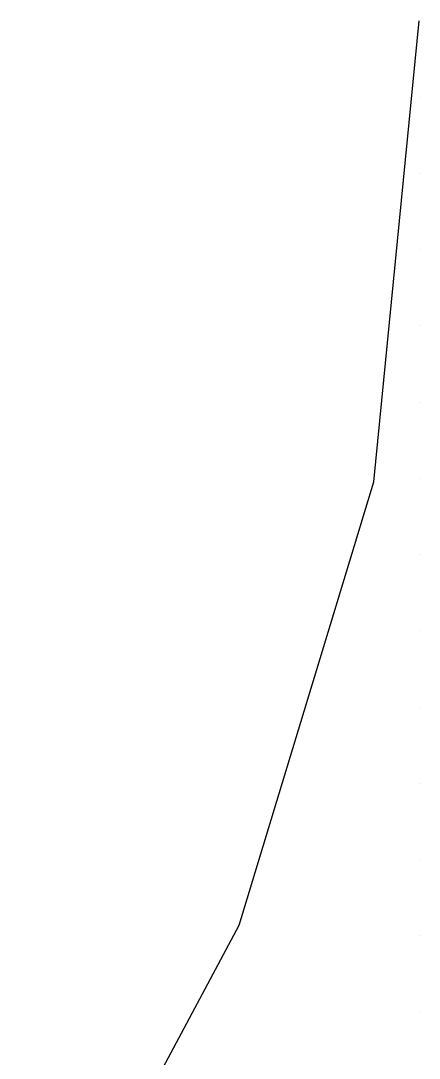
# Model space of a CAD drawing. Header units: metres. Extents: x -61500 to 61500, y -31500 to 31500.
# Drawn here: x 56191 to 61500, y -13827 to 0 of the extents above; entities that cross this region are included whole.
import ezdxf

# ---------------------------------------------------------------- set-up
doc = ezdxf.new("R2010")
doc.units = ezdxf.units.M
doc.layers.add('BEAMS_T2', color=1, linetype='Continuous')
doc.layers.add('COLUMNS_T2', color=5, linetype='Continuous')

msp = doc.modelspace()

# ---------------------------------------------------------------- linework, layer by layer
at = {"layer": 'BEAMS_T2'}
for p, q in [((60895, -6145, 18955), (61500, 0, 18955)), ((60895, -6145, 37909), (61500, 0, 37909)), ((60895, -6145, 56864), (61500, 0, 56864)), ((60895, -6145, 75818), (61500, 0, 75818)), ((60895, -6145, 94773), (61500, 0, 94773)), ((60895, -6145, 113727), (61500, 0, 113727)), ((60895, -6145, 132682), (61500, 0, 132682)), ((60895, -6145, 151636), (61500, 0, 151636)), ((60895, -6145, 170591), (61500, 0, 170591)), ((60895, -6145, 189545), (61500, 0, 189545)), ((60895, -6145, 208500), (61500, 0, 208500)), ((60895, -6145, 227455), (61500, 0, 227455)), ((60895, -6145, 246409), (61500, 0, 246409)), ((60895, -6145, 265364), (61500, 0, 265364)), ((60895, -6145, 284318), (61500, 0, 284318)), ((60895, -6145, 303273), (61500, 0, 303273)), ((60895, -6145, 322227), (61500, 0, 322227)), ((60895, -6145, 341182), (61500, 0, 341182)), ((60895, -6145, 360136), (61500, 0, 360136)), ((60895, -6145, 379091), (61500, 0, 379091)), ((60895, -6145, 398045), (61500, 0, 398045)), ((59102, -12055, 18955), (60895, -6145, 18955)), ((59102, -12055, 37909), (60895, -6145, 37909)), ((59102, -12055, 56864), (60895, -6145, 56864)), ((59102, -12055, 75818), (60895, -6145, 75818)), ((59102, -12055, 94773), (60895, -6145, 94773)), ((59102, -12055, 113727), (60895, -6145, 113727)), ((59102, -12055, 132682), (60895, -6145, 132682)), ((59102, -12055, 151636), (60895, -6145, 151636)), ((59102, -12055, 170591), (60895, -6145, 170591)), ((59102, -12055, 189545), (60895, -6145, 189545)), ((59102, -12055, 208500), (60895, -6145, 208500)), ((59102, -12055, 227455), (60895, -6145, 227455)), ((59102, -12055, 246409), (60895, -6145, 246409)), ((59102, -12055, 265364), (60895, -6145, 265364)), ((59102, -12055, 284318), (60895, -6145, 284318)), ((59102, -12055, 303273), (60895, -6145, 303273)), ((59102, -12055, 322227), (60895, -6145, 322227)), ((59102, -12055, 341182), (60895, -6145, 341182)), ((59102, -12055, 360136), (60895, -6145, 360136)), ((59102, -12055, 379091), (60895, -6145, 379091)), ((59102, -12055, 398045), (60895, -6145, 398045)), ((56191, -17500, 18955), (59102, -12055, 18955)), ((56191, -17500, 37909), (59102, -12055, 37909)), ((56191, -17500, 56864), (59102, -12055, 56864)), ((56191, -17500, 75818), (59102, -12055, 75818)), ((56191, -17500, 94773), (59102, -12055, 94773)), ((56191, -17500, 113727), (59102, -12055, 113727)), ((56191, -17500, 132682), (59102, -12055, 132682)), ((56191, -17500, 151636), (59102, -12055, 151636)), ((56191, -17500, 170591), (59102, -12055, 170591)), ((56191, -17500, 189545), (59102, -12055, 189545)), ((56191, -17500, 208500), (59102, -12055, 208500)), ((56191, -17500, 227455), (59102, -12055, 227455)), ((56191, -17500, 246409), (59102, -12055, 246409)), ((56191, -17500, 265364), (59102, -12055, 265364)), ((56191, -17500, 284318), (59102, -12055, 284318)), ((56191, -17500, 303273), (59102, -12055, 303273)), ((56191, -17500, 322227), (59102, -12055, 322227)), ((56191, -17500, 341182), (59102, -12055, 341182)), ((56191, -17500, 360136), (59102, -12055, 360136)), ((56191, -17500, 379091), (59102, -12055, 379091)), ((56191, -17500, 398045), (59102, -12055, 398045))]:
    msp.add_line(p, q, dxfattribs=at)
at = {"layer": 'COLUMNS_T2'}
for p, q in [((61500, -4), (61500, -4, 11373)), ((61500, -4, 11373), (61500, -4, 22745)), ((61500, -4, 22745), (61500, -4, 34118)), ((61500, -4, 34118), (61500, -4, 45491)), ((61500, -4, 45491), (61500, -4, 56864)), ((61500, -4, 56864), (61500, -4, 68236)), ((61500, -4, 68236), (61500, -4, 79609)), ((61500, -4, 79609), (61500, -4, 90982)), ((61500, -4, 90982), (61500, -4, 102355)), ((61500, -4, 102355), (61500, -4, 113727)), ((61500, -4, 113727), (61500, -4, 125100)), ((61500, -4, 125100), (61500, -4, 136473)), ((61500, -4, 136473), (61500, -4, 147845)), ((61500, -4, 147845), (61500, -4, 159218)), ((61500, -4, 159218), (61500, -4, 170591)), ((61500, -4, 170591), (61500, -4, 181964)), ((61500, -4, 181964), (61500, -4, 193336)), ((61500, -4, 193336), (61500, -4, 204709)), ((61500, -4, 204709), (61500, -4, 216082)), ((61500, -4, 216082), (61500, -4, 227455)), ((61500, -4, 227455), (61500, -4, 238827)), ((61500, -4, 238827), (61500, -4, 250200)), ((61500, -4, 250200), (61500, -4, 261573)), ((61500, -4, 261573), (61500, -4, 272945)), ((61500, -4, 272945), (61500, -4, 284318)), ((61500, -4, 284318), (61500, -4, 295691)), ((61500, -4, 295691), (61500, -4, 307064)), ((61500, -4, 307064), (61500, -4, 318436)), ((61500, -4, 318436), (61500, -4, 329809)), ((61500, -4, 329809), (61500, -4, 341182)), ((61500, -4, 341182), (61500, -4, 352555)), ((61500, -4, 352555), (61500, -4, 363927)), ((61500, -4, 363927), (61500, -4, 375300)), ((61500, -4, 375300), (61500, -4, 386673)), ((61500, -4, 386673), (61500, -4, 398045)), ((61500, -4, 398045), (61500, -4, 409418)), ((61500, -1020), (61500, -1020, 11373)), ((61500, -1020, 11373), (61500, -1020, 22745)), ((61500, -1020, 22745), (61500, -1020, 34118)), ((61500, -1020, 34118), (61500, -1020, 45491)), ((61500, -1020, 45491), (61500, -1020, 56864)), ((61500, -1020, 56864), (61500, -1020, 68236)), ((61500, -1020, 68236), (61500, -1020, 79609)), ((61500, -1020, 79609), (61500, -1020, 90982)), ((61500, -1020, 90982), (61500, -1020, 102355)), ((61500, -1020, 102355), (61500, -1020, 113727)), ((61500, -1020, 113727), (61500, -1020, 125100)), ((61500, -1020, 125100), (61500, -1020, 136473)), ((61500, -1020, 136473), (61500, -1020, 147845)), ((61500, -1020, 147845), (61500, -1020, 159218)), ((61500, -1020, 159218), (61500, -1020, 170591)), ((61500, -1020, 170591), (61500, -1020, 181964)), ((61500, -1020, 181964), (61500, -1020, 193336)), ((61500, -1020, 193336), (61500, -1020, 204709)), ((61500, -1020, 204709), (61500, -1020, 216082)), ((61500, -1020, 216082), (61500, -1020, 227455)), ((61500, -1020, 227455), (61500, -1020, 238827)), ((61500, -1020, 238827), (61500, -1020, 250200)), ((61500, -1020, 250200), (61500, -1020, 261573)), ((61500, -1020, 261573), (61500, -1020, 272945)), ((61500, -1020, 272945), (61500, -1020, 284318)), ((61500, -1020, 284318), (61500, -1020, 295691)), ((61500, -1020, 295691), (61500, -1020, 307064)), ((61500, -1020, 307064), (61500, -1020, 318436)), ((61500, -1020, 318436), (61500, -1020, 329809)), ((61500, -1020, 329809), (61500, -1020, 341182)), ((61500, -1020, 341182), (61500, -1020, 352555)), ((61500, -1020, 352555), (61500, -1020, 363927)), ((61500, -1020, 363927), (61500, -1020, 375300)), ((61500, -1020, 375300), (61500, -1020, 386673)), ((61500, -1020, 386673), (61500, -1020, 398045)), ((61500, -1020, 398045), (61500, -1020, 409418)), ((61500, -2036), (61500, -2036, 11373)), ((61500, -2036, 11373), (61500, -2036, 22745)), ((61500, -2036, 22745), (61500, -2036, 34118)), ((61500, -2036, 34118), (61500, -2036, 45491)), ((61500, -2036, 45491), (61500, -2036, 56864)), ((61500, -2036, 56864), (61500, -2036, 68236)), ((61500, -2036, 68236), (61500, -2036, 79609)), ((61500, -2036, 79609), (61500, -2036, 90982)), ((61500, -2036, 90982), (61500, -2036, 102355)), ((61500, -2036, 102355), (61500, -2036, 113727)), ((61500, -2036, 113727), (61500, -2036, 125100)), ((61500, -2036, 125100), (61500, -2036, 136473)), ((61500, -2036, 136473), (61500, -2036, 147845)), ((61500, -2036, 147845), (61500, -2036, 159218)), ((61500, -2036, 159218), (61500, -2036, 170591)), ((61500, -2036, 170591), (61500, -2036, 181964)), ((61500, -2036, 181964), (61500, -2036, 193336)), ((61500, -2036, 193336), (61500, -2036, 204709)), ((61500, -2036, 204709), (61500, -2036, 216082)), ((61500, -2036, 216082), (61500, -2036, 227455)), ((61500, -2036, 227455), (61500, -2036, 238827)), ((61500, -2036, 238827), (61500, -2036, 250200)), ((61500, -2036, 250200), (61500, -2036, 261573)), ((61500, -2036, 261573), (61500, -2036, 272945)), ((61500, -2036, 272945), (61500, -2036, 284318)), ((61500, -2036, 284318), (61500, -2036, 295691)), ((61500, -2036, 295691), (61500, -2036, 307064)), ((61500, -2036, 307064), (61500, -2036, 318436)), ((61500, -2036, 318436), (61500, -2036, 329809)), ((61500, -2036, 329809), (61500, -2036, 341182)), ((61500, -2036, 341182), (61500, -2036, 352555)), ((61500, -2036, 352555), (61500, -2036, 363927)), ((61500, -2036, 363927), (61500, -2036, 375300)), ((61500, -2036, 375300), (61500, -2036, 386673)), ((61500, -2036, 386673), (61500, -2036, 398045)), ((61500, -2036, 398045), (61500, -2036, 409418)), ((61500, -3052), (61500, -3052, 11373)), ((61500, -3052, 11373), (61500, -3052, 22745)), ((61500, -3052, 22745), (61500, -3052, 34118)), ((61500, -3052, 34118), (61500, -3052, 45491)), ((61500, -3052, 45491), (61500, -3052, 56864)), ((61500, -3052, 56864), (61500, -3052, 68236)), ((61500, -3052, 68236), (61500, -3052, 79609)), ((61500, -3052, 79609), (61500, -3052, 90982)), ((61500, -3052, 90982), (61500, -3052, 102355)), ((61500, -3052, 102355), (61500, -3052, 113727)), ((61500, -3052, 113727), (61500, -3052, 125100)), ((61500, -3052, 125100), (61500, -3052, 136473)), ((61500, -3052, 136473), (61500, -3052, 147845)), ((61500, -3052, 147845), (61500, -3052, 159218)), ((61500, -3052, 159218), (61500, -3052, 170591)), ((61500, -3052, 170591), (61500, -3052, 181964)), ((61500, -3052, 181964), (61500, -3052, 193336)), ((61500, -3052, 193336), (61500, -3052, 204709)), ((61500, -3052, 204709), (61500, -3052, 216082)), ((61500, -3052, 216082), (61500, -3052, 227455)), ((61500, -3052, 227455), (61500, -3052, 238827)), ((61500, -3052, 238827), (61500, -3052, 250200)), ((61500, -3052, 250200), (61500, -3052, 261573)), ((61500, -3052, 261573), (61500, -3052, 272945)), ((61500, -3052, 272945), (61500, -3052, 284318)), ((61500, -3052, 284318), (61500, -3052, 295691)), ((61500, -3052, 295691), (61500, -3052, 307064)), ((61500, -3052, 307064), (61500, -3052, 318436)), ((61500, -3052, 318436), (61500, -3052, 329809)), ((61500, -3052, 329809), (61500, -3052, 341182)), ((61500, -3052, 341182), (61500, -3052, 352555)), ((61500, -3052, 352555), (61500, -3052, 363927)), ((61500, -3052, 363927), (61500, -3052, 375300)), ((61500, -3052, 375300), (61500, -3052, 386673)), ((61500, -3052, 386673), (61500, -3052, 398045)), ((61500, -3052, 398045), (61500, -3052, 409418)), ((61500, -4068), (61500, -4068, 11373)), ((61500, -4068, 11373), (61500, -4068, 22745)), ((61500, -4068, 22745), (61500, -4068, 34118)), ((61500, -4068, 34118), (61500, -4068, 45491)), ((61500, -4068, 45491), (61500, -4068, 56864)), ((61500, -4068, 56864), (61500, -4068, 68236)), ((61500, -4068, 68236), (61500, -4068, 79609)), ((61500, -4068, 79609), (61500, -4068, 90982)), ((61500, -4068, 90982), (61500, -4068, 102355)), ((61500, -4068, 102355), (61500, -4068, 113727)), ((61500, -4068, 113727), (61500, -4068, 125100)), ((61500, -4068, 125100), (61500, -4068, 136473)), ((61500, -4068, 136473), (61500, -4068, 147845)), ((61500, -4068, 147845), (61500, -4068, 159218)), ((61500, -4068, 159218), (61500, -4068, 170591)), ((61500, -4068, 170591), (61500, -4068, 181964)), ((61500, -4068, 181964), (61500, -4068, 193336)), ((61500, -4068, 193336), (61500, -4068, 204709)), ((61500, -4068, 204709), (61500, -4068, 216082)), ((61500, -4068, 216082), (61500, -4068, 227455)), ((61500, -4068, 227455), (61500, -4068, 238827)), ((61500, -4068, 238827), (61500, -4068, 250200)), ((61500, -4068, 250200), (61500, -4068, 261573)), ((61500, -4068, 261573), (61500, -4068, 272945)), ((61500, -4068, 272945), (61500, -4068, 284318)), ((61500, -4068, 284318), (61500, -4068, 295691)), ((61500, -4068, 295691), (61500, -4068, 307064)), ((61500, -4068, 307064), (61500, -4068, 318436)), ((61500, -4068, 318436), (61500, -4068, 329809)), ((61500, -4068, 329809), (61500, -4068, 341182)), ((61500, -4068, 341182), (61500, -4068, 352555)), ((61500, -4068, 352555), (61500, -4068, 363927)), ((61500, -4068, 363927), (61500, -4068, 375300)), ((61500, -4068, 375300), (61500, -4068, 386673)), ((61500, -4068, 386673), (61500, -4068, 398045)), ((61500, -4068, 398045), (61500, -4068, 409418)), ((61500, -5084), (61500, -5084, 11373)), ((61500, -5084, 11373), (61500, -5084, 22745)), ((61500, -5084, 22745), (61500, -5084, 34118)), ((61500, -5084, 34118), (61500, -5084, 45491)), ((61500, -5084, 45491), (61500, -5084, 56864)), ((61500, -5084, 56864), (61500, -5084, 68236)), ((61500, -5084, 68236), (61500, -5084, 79609)), ((61500, -5084, 79609), (61500, -5084, 90982)), ((61500, -5084, 90982), (61500, -5084, 102355)), ((61500, -5084, 102355), (61500, -5084, 113727)), ((61500, -5084, 113727), (61500, -5084, 125100)), ((61500, -5084, 125100), (61500, -5084, 136473)), ((61500, -5084, 136473), (61500, -5084, 147845)), ((61500, -5084, 147845), (61500, -5084, 159218)), ((61500, -5084, 159218), (61500, -5084, 170591)), ((61500, -5084, 170591), (61500, -5084, 181964)), ((61500, -5084, 181964), (61500, -5084, 193336)), ((61500, -5084, 193336), (61500, -5084, 204709)), ((61500, -5084, 204709), (61500, -5084, 216082)), ((61500, -5084, 216082), (61500, -5084, 227455)), ((61500, -5084, 227455), (61500, -5084, 238827)), ((61500, -5084, 238827), (61500, -5084, 250200)), ((61500, -5084, 250200), (61500, -5084, 261573)), ((61500, -5084, 261573), (61500, -5084, 272945)), ((61500, -5084, 272945), (61500, -5084, 284318)), ((61500, -5084, 284318), (61500, -5084, 295691)), ((61500, -5084, 295691), (61500, -5084, 307064)), ((61500, -5084, 307064), (61500, -5084, 318436)), ((61500, -5084, 318436), (61500, -5084, 329809)), ((61500, -5084, 329809), (61500, -5084, 341182)), ((61500, -5084, 341182), (61500, -5084, 352555)), ((61500, -5084, 352555), (61500, -5084, 363927)), ((61500, -5084, 363927), (61500, -5084, 375300)), ((61500, -5084, 375300), (61500, -5084, 386673)), ((61500, -5084, 386673), (61500, -5084, 398045)), ((61500, -5084, 398045), (61500, -5084, 409418)), ((61500, -6100), (61500, -6100, 11373)), ((61500, -6100, 11373), (61500, -6100, 22745)), ((61500, -6100, 22745), (61500, -6100, 34118)), ((61500, -6100, 34118), (61500, -6100, 45491)), ((61500, -6100, 45491), (61500, -6100, 56864)), ((61500, -6100, 56864), (61500, -6100, 68236)), ((61500, -6100, 68236), (61500, -6100, 79609)), ((61500, -6100, 79609), (61500, -6100, 90982)), ((61500, -6100, 90982), (61500, -6100, 102355)), ((61500, -6100, 102355), (61500, -6100, 113727)), ((61500, -6100, 113727), (61500, -6100, 125100)), ((61500, -6100, 125100), (61500, -6100, 136473)), ((61500, -6100, 136473), (61500, -6100, 147845)), ((61500, -6100, 147845), (61500, -6100, 159218)), ((61500, -6100, 159218), (61500, -6100, 170591)), ((61500, -6100, 170591), (61500, -6100, 181964)), ((61500, -6100, 181964), (61500, -6100, 193336)), ((61500, -6100, 193336), (61500, -6100, 204709)), ((61500, -6100, 204709), (61500, -6100, 216082)), ((61500, -6100, 216082), (61500, -6100, 227455)), ((61500, -6100, 227455), (61500, -6100, 238827)), ((61500, -6100, 238827), (61500, -6100, 250200)), ((61500, -6100, 250200), (61500, -6100, 261573)), ((61500, -6100, 261573), (61500, -6100, 272945)), ((61500, -6100, 272945), (61500, -6100, 284318)), ((61500, -6100, 284318), (61500, -6100, 295691)), ((61500, -6100, 295691), (61500, -6100, 307064)), ((61500, -6100, 307064), (61500, -6100, 318436)), ((61500, -6100, 318436), (61500, -6100, 329809)), ((61500, -6100, 329809), (61500, -6100, 341182)), ((61500, -6100, 341182), (61500, -6100, 352555)), ((61500, -6100, 352555), (61500, -6100, 363927)), ((61500, -6100, 363927), (61500, -6100, 375300)), ((61500, -6100, 375300), (61500, -6100, 386673)), ((61500, -6100, 386673), (61500, -6100, 398045)), ((61500, -6100, 398045), (61500, -6100, 409418)), ((61500, -7116), (61500, -7116, 11373)), ((61500, -7116, 11373), (61500, -7116, 22745)), ((61500, -7116, 22745), (61500, -7116, 34118)), ((61500, -7116, 34118), (61500, -7116, 45491)), ((61500, -7116, 45491), (61500, -7116, 56864)), ((61500, -7116, 56864), (61500, -7116, 68236)), ((61500, -7116, 68236), (61500, -7116, 79609)), ((61500, -7116, 79609), (61500, -7116, 90982)), ((61500, -7116, 90982), (61500, -7116, 102355)), ((61500, -7116, 102355), (61500, -7116, 113727)), ((61500, -7116, 113727), (61500, -7116, 125100)), ((61500, -7116, 125100), (61500, -7116, 136473)), ((61500, -7116, 136473), (61500, -7116, 147845)), ((61500, -7116, 147845), (61500, -7116, 159218)), ((61500, -7116, 159218), (61500, -7116, 170591)), ((61500, -7116, 170591), (61500, -7116, 181964)), ((61500, -7116, 181964), (61500, -7116, 193336)), ((61500, -7116, 193336), (61500, -7116, 204709)), ((61500, -7116, 204709), (61500, -7116, 216082)), ((61500, -7116, 216082), (61500, -7116, 227455)), ((61500, -7116, 227455), (61500, -7116, 238827)), ((61500, -7116, 238827), (61500, -7116, 250200)), ((61500, -7116, 250200), (61500, -7116, 261573)), ((61500, -7116, 261573), (61500, -7116, 272945)), ((61500, -7116, 272945), (61500, -7116, 284318)), ((61500, -7116, 284318), (61500, -7116, 295691)), ((61500, -7116, 295691), (61500, -7116, 307064)), ((61500, -7116, 307064), (61500, -7116, 318436)), ((61500, -7116, 318436), (61500, -7116, 329809)), ((61500, -7116, 329809), (61500, -7116, 341182)), ((61500, -7116, 341182), (61500, -7116, 352555)), ((61500, -7116, 352555), (61500, -7116, 363927)), ((61500, -7116, 363927), (61500, -7116, 375300)), ((61500, -7116, 375300), (61500, -7116, 386673)), ((61500, -7116, 386673), (61500, -7116, 398045)), ((61500, -7116, 398045), (61500, -7116, 409418)), ((61500, -8132), (61500, -8132, 11373)), ((61500, -8132, 11373), (61500, -8132, 22745)), ((61500, -8132, 22745), (61500, -8132, 34118)), ((61500, -8132, 34118), (61500, -8132, 45491)), ((61500, -8132, 45491), (61500, -8132, 56864)), ((61500, -8132, 56864), (61500, -8132, 68236)), ((61500, -8132, 68236), (61500, -8132, 79609)), ((61500, -8132, 79609), (61500, -8132, 90982)), ((61500, -8132, 90982), (61500, -8132, 102355)), ((61500, -8132, 102355), (61500, -8132, 113727)), ((61500, -8132, 113727), (61500, -8132, 125100)), ((61500, -8132, 125100), (61500, -8132, 136473)), ((61500, -8132, 136473), (61500, -8132, 147845)), ((61500, -8132, 147845), (61500, -8132, 159218)), ((61500, -8132, 159218), (61500, -8132, 170591)), ((61500, -8132, 170591), (61500, -8132, 181964)), ((61500, -8132, 181964), (61500, -8132, 193336)), ((61500, -8132, 193336), (61500, -8132, 204709)), ((61500, -8132, 204709), (61500, -8132, 216082)), ((61500, -8132, 216082), (61500, -8132, 227455)), ((61500, -8132, 227455), (61500, -8132, 238827)), ((61500, -8132, 238827), (61500, -8132, 250200)), ((61500, -8132, 250200), (61500, -8132, 261573)), ((61500, -8132, 261573), (61500, -8132, 272945)), ((61500, -8132, 272945), (61500, -8132, 284318)), ((61500, -8132, 284318), (61500, -8132, 295691)), ((61500, -8132, 295691), (61500, -8132, 307064)), ((61500, -8132, 307064), (61500, -8132, 318436)), ((61500, -8132, 318436), (61500, -8132, 329809)), ((61500, -8132, 329809), (61500, -8132, 341182)), ((61500, -8132, 341182), (61500, -8132, 352555)), ((61500, -8132, 352555), (61500, -8132, 363927)), ((61500, -8132, 363927), (61500, -8132, 375300)), ((61500, -8132, 375300), (61500, -8132, 386673)), ((61500, -8132, 386673), (61500, -8132, 398045)), ((61500, -8132, 398045), (61500, -8132, 409418)), ((61500, -9148), (61500, -9148, 11373)), ((61500, -9148, 11373), (61500, -9148, 22745)), ((61500, -9148, 22745), (61500, -9148, 34118)), ((61500, -9148, 34118), (61500, -9148, 45491)), ((61500, -9148, 45491), (61500, -9148, 56864)), ((61500, -9148, 56864), (61500, -9148, 68236)), ((61500, -9148, 68236), (61500, -9148, 79609)), ((61500, -9148, 79609), (61500, -9148, 90982)), ((61500, -9148, 90982), (61500, -9148, 102355)), ((61500, -9148, 102355), (61500, -9148, 113727)), ((61500, -9148, 113727), (61500, -9148, 125100)), ((61500, -9148, 125100), (61500, -9148, 136473)), ((61500, -9148, 136473), (61500, -9148, 147845)), ((61500, -9148, 147845), (61500, -9148, 159218)), ((61500, -9148, 159218), (61500, -9148, 170591)), ((61500, -9148, 170591), (61500, -9148, 181964)), ((61500, -9148, 181964), (61500, -9148, 193336)), ((61500, -9148, 193336), (61500, -9148, 204709)), ((61500, -9148, 204709), (61500, -9148, 216082)), ((61500, -9148, 216082), (61500, -9148, 227455)), ((61500, -9148, 227455), (61500, -9148, 238827)), ((61500, -9148, 238827), (61500, -9148, 250200)), ((61500, -9148, 250200), (61500, -9148, 261573)), ((61500, -9148, 261573), (61500, -9148, 272945)), ((61500, -9148, 272945), (61500, -9148, 284318)), ((61500, -9148, 284318), (61500, -9148, 295691)), ((61500, -9148, 295691), (61500, -9148, 307064)), ((61500, -9148, 307064), (61500, -9148, 318436)), ((61500, -9148, 318436), (61500, -9148, 329809)), ((61500, -9148, 329809), (61500, -9148, 341182)), ((61500, -9148, 341182), (61500, -9148, 352555)), ((61500, -9148, 352555), (61500, -9148, 363927)), ((61500, -9148, 363927), (61500, -9148, 375300)), ((61500, -9148, 375300), (61500, -9148, 386673)), ((61500, -9148, 386673), (61500, -9148, 398045)), ((61500, -9148, 398045), (61500, -9148, 409418)), ((61500, -10164), (61500, -10164, 11373)), ((61500, -10164, 11373), (61500, -10164, 22745)), ((61500, -10164, 22745), (61500, -10164, 34118)), ((61500, -10164, 34118), (61500, -10164, 45491)), ((61500, -10164, 45491), (61500, -10164, 56864)), ((61500, -10164, 56864), (61500, -10164, 68236)), ((61500, -10164, 68236), (61500, -10164, 79609)), ((61500, -10164, 79609), (61500, -10164, 90982)), ((61500, -10164, 90982), (61500, -10164, 102355)), ((61500, -10164, 102355), (61500, -10164, 113727)), ((61500, -10164, 113727), (61500, -10164, 125100)), ((61500, -10164, 125100), (61500, -10164, 136473)), ((61500, -10164, 136473), (61500, -10164, 147845)), ((61500, -10164, 147845), (61500, -10164, 159218)), ((61500, -10164, 159218), (61500, -10164, 170591)), ((61500, -10164, 170591), (61500, -10164, 181964)), ((61500, -10164, 181964), (61500, -10164, 193336)), ((61500, -10164, 193336), (61500, -10164, 204709)), ((61500, -10164, 204709), (61500, -10164, 216082)), ((61500, -10164, 216082), (61500, -10164, 227455)), ((61500, -10164, 227455), (61500, -10164, 238827)), ((61500, -10164, 238827), (61500, -10164, 250200)), ((61500, -10164, 250200), (61500, -10164, 261573)), ((61500, -10164, 261573), (61500, -10164, 272945)), ((61500, -10164, 272945), (61500, -10164, 284318)), ((61500, -10164, 284318), (61500, -10164, 295691)), ((61500, -10164, 295691), (61500, -10164, 307064)), ((61500, -10164, 307064), (61500, -10164, 318436)), ((61500, -10164, 318436), (61500, -10164, 329809)), ((61500, -10164, 329809), (61500, -10164, 341182)), ((61500, -10164, 341182), (61500, -10164, 352555)), ((61500, -10164, 352555), (61500, -10164, 363927)), ((61500, -10164, 363927), (61500, -10164, 375300)), ((61500, -10164, 375300), (61500, -10164, 386673)), ((61500, -10164, 386673), (61500, -10164, 398045)), ((61500, -10164, 398045), (61500, -10164, 409418)), ((61500, -11180), (61500, -11180, 11373)), ((61500, -11180, 11373), (61500, -11180, 22745)), ((61500, -11180, 22745), (61500, -11180, 34118)), ((61500, -11180, 34118), (61500, -11180, 45491)), ((61500, -11180, 45491), (61500, -11180, 56864)), ((61500, -11180, 56864), (61500, -11180, 68236)), ((61500, -11180, 68236), (61500, -11180, 79609)), ((61500, -11180, 79609), (61500, -11180, 90982)), ((61500, -11180, 90982), (61500, -11180, 102355)), ((61500, -11180, 102355), (61500, -11180, 113727)), ((61500, -11180, 113727), (61500, -11180, 125100)), ((61500, -11180, 125100), (61500, -11180, 136473)), ((61500, -11180, 136473), (61500, -11180, 147845)), ((61500, -11180, 147845), (61500, -11180, 159218)), ((61500, -11180, 159218), (61500, -11180, 170591)), ((61500, -11180, 170591), (61500, -11180, 181964)), ((61500, -11180, 181964), (61500, -11180, 193336)), ((61500, -11180, 193336), (61500, -11180, 204709)), ((61500, -11180, 204709), (61500, -11180, 216082)), ((61500, -11180, 216082), (61500, -11180, 227455)), ((61500, -11180, 227455), (61500, -11180, 238827)), ((61500, -11180, 238827), (61500, -11180, 250200)), ((61500, -11180, 250200), (61500, -11180, 261573)), ((61500, -11180, 261573), (61500, -11180, 272945)), ((61500, -11180, 272945), (61500, -11180, 284318)), ((61500, -11180, 284318), (61500, -11180, 295691)), ((61500, -11180, 295691), (61500, -11180, 307064)), ((61500, -11180, 307064), (61500, -11180, 318436)), ((61500, -11180, 318436), (61500, -11180, 329809)), ((61500, -11180, 329809), (61500, -11180, 341182)), ((61500, -11180, 341182), (61500, -11180, 352555)), ((61500, -11180, 352555), (61500, -11180, 363927)), ((61500, -11180, 363927), (61500, -11180, 375300)), ((61500, -11180, 375300), (61500, -11180, 386673)), ((61500, -11180, 386673), (61500, -11180, 398045)), ((61500, -11180, 398045), (61500, -11180, 409418)), ((61500, -12196), (61500, -12196, 11373)), ((61500, -12196, 11373), (61500, -12196, 22745)), ((61500, -12196, 22745), (61500, -12196, 34118)), ((61500, -12196, 34118), (61500, -12196, 45491)), ((61500, -12196, 45491), (61500, -12196, 56864)), ((61500, -12196, 56864), (61500, -12196, 68236)), ((61500, -12196, 68236), (61500, -12196, 79609)), ((61500, -12196, 79609), (61500, -12196, 90982)), ((61500, -12196, 90982), (61500, -12196, 102355)), ((61500, -12196, 102355), (61500, -12196, 113727)), ((61500, -12196, 113727), (61500, -12196, 125100)), ((61500, -12196, 125100), (61500, -12196, 136473)), ((61500, -12196, 136473), (61500, -12196, 147845)), ((61500, -12196, 147845), (61500, -12196, 159218)), ((61500, -12196, 159218), (61500, -12196, 170591)), ((61500, -12196, 170591), (61500, -12196, 181964)), ((61500, -12196, 181964), (61500, -12196, 193336)), ((61500, -12196, 193336), (61500, -12196, 204709)), ((61500, -12196, 204709), (61500, -12196, 216082)), ((61500, -12196, 216082), (61500, -12196, 227455)), ((61500, -12196, 227455), (61500, -12196, 238827)), ((61500, -12196, 238827), (61500, -12196, 250200)), ((61500, -12196, 250200), (61500, -12196, 261573)), ((61500, -12196, 261573), (61500, -12196, 272945)), ((61500, -12196, 272945), (61500, -12196, 284318)), ((61500, -12196, 284318), (61500, -12196, 295691)), ((61500, -12196, 295691), (61500, -12196, 307064)), ((61500, -12196, 307064), (61500, -12196, 318436)), ((61500, -12196, 318436), (61500, -12196, 329809)), ((61500, -12196, 329809), (61500, -12196, 341182)), ((61500, -12196, 341182), (61500, -12196, 352555)), ((61500, -12196, 352555), (61500, -12196, 363927)), ((61500, -12196, 363927), (61500, -12196, 375300)), ((61500, -12196, 375300), (61500, -12196, 386673)), ((61500, -12196, 386673), (61500, -12196, 398045)), ((61500, -12196, 398045), (61500, -12196, 409418)), ((61500, -13212), (61500, -13212, 11373)), ((61500, -13212, 11373), (61500, -13212, 22745)), ((61500, -13212, 22745), (61500, -13212, 34118)), ((61500, -13212, 34118), (61500, -13212, 45491)), ((61500, -13212, 45491), (61500, -13212, 56864)), ((61500, -13212, 56864), (61500, -13212, 68236)), ((61500, -13212, 68236), (61500, -13212, 79609)), ((61500, -13212, 79609), (61500, -13212, 90982)), ((61500, -13212, 90982), (61500, -13212, 102355)), ((61500, -13212, 102355), (61500, -13212, 113727)), ((61500, -13212, 113727), (61500, -13212, 125100)), ((61500, -13212, 125100), (61500, -13212, 136473)), ((61500, -13212, 136473), (61500, -13212, 147845)), ((61500, -13212, 147845), (61500, -13212, 159218)), ((61500, -13212, 159218), (61500, -13212, 170591)), ((61500, -13212, 170591), (61500, -13212, 181964)), ((61500, -13212, 181964), (61500, -13212, 193336)), ((61500, -13212, 193336), (61500, -13212, 204709)), ((61500, -13212, 204709), (61500, -13212, 216082)), ((61500, -13212, 216082), (61500, -13212, 227455)), ((61500, -13212, 227455), (61500, -13212, 238827)), ((61500, -13212, 238827), (61500, -13212, 250200)), ((61500, -13212, 250200), (61500, -13212, 261573)), ((61500, -13212, 261573), (61500, -13212, 272945)), ((61500, -13212, 272945), (61500, -13212, 284318)), ((61500, -13212, 284318), (61500, -13212, 295691)), ((61500, -13212, 295691), (61500, -13212, 307064)), ((61500, -13212, 307064), (61500, -13212, 318436)), ((61500, -13212, 318436), (61500, -13212, 329809)), ((61500, -13212, 329809), (61500, -13212, 341182)), ((61500, -13212, 341182), (61500, -13212, 352555)), ((61500, -13212, 352555), (61500, -13212, 363927)), ((61500, -13212, 363927), (61500, -13212, 375300)), ((61500, -13212, 375300), (61500, -13212, 386673)), ((61500, -13212, 386673), (61500, -13212, 398045)), ((61500, -13212, 398045), (61500, -13212, 409418))]:
    msp.add_line(p, q, dxfattribs=at)

doc.saveas('drawing.dxf')
